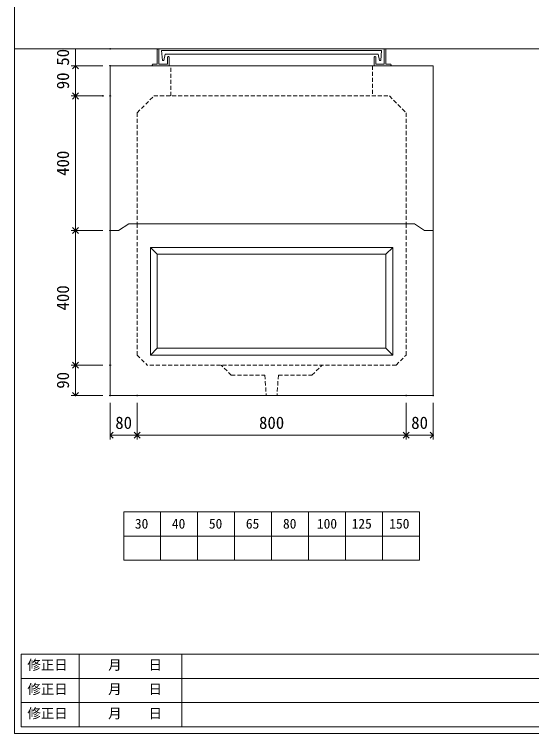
# Model space of a CAD drawing. Units: millimetres, scale not verified. Extents: x -4890 to 18490, y -2328 to 2328.
# Drawn here: x -1230 to 308, y -1947 to 190 of the extents above; entities that cross this region are included whole.
import ezdxf
from ezdxf.enums import TextEntityAlignment as Align

# ---------------------------------------------------------------- set-up
doc = ezdxf.new("R2010")
doc.units = ezdxf.units.MM
doc.header["$LTSCALE"] = 10
doc.header["$PDMODE"] = 32
doc.header["$PDSIZE"] = 2
doc.linetypes.add('DASHED1', pattern=[1.8, 1.2, -0.6])
doc.layers.add('0-1_Defpoints', color=7, linetype='Continuous')
for name, color, linetype, lineweight in [('0-2_waku', 7, 'Continuous', 18), ('0-3_gaikei', 7, 'Continuous', 18), ('0-4_kakure', 7, 'DASHED1', 5), ('0-5_sunpou', 7, 'Continuous', 5), ('0-9_uchigawa', 6, 'Continuous', 18), ('0-B_futa', 3, 'Continuous', 18), ('0-C_GL', 4, 'Continuous', 18), ('0-E_文字１', 7, 'Continuous', 18)]:
    doc.layers.add(name, color=color, linetype=linetype, lineweight=lineweight)
doc.styles.add('ＭＳ ゴシック', font='')
doc.styles.get('ＭＳ ゴシック').set_extended_font_data('MS Gothic')

# ---------------------------------------------------------------- blocks, each defined once
blk = doc.blocks.new('_Open90')
at = {"layer": '0-5_sunpou'}
blk.add_line((0, 0), (-1, 0), dxfattribs=at)
blk.add_lwpolyline([(-0.5, 0.5), (0, 0), (-0.5, -0.5)], dxfattribs=at)
blk = doc.blocks.new('D76')
at = {"layer": '0-1_Defpoints'}
for p in [(502.32, 2214.36), (398.83, 2124.36), (502.32, 2124.36)]:
    blk.add_point(p, dxfattribs=at)
at = {"layer": '0-5_sunpou'}
for p, q in [((480.32, 2214.36), (385.83, 2214.36)), ((398.83, 2196.36), (398.83, 2142.36)), ((480.32, 2124.36), (385.83, 2124.36))]:
    blk.add_line(p, q, dxfattribs=at)
at = {"layer": '0-5_sunpou', "xscale": 18, "yscale": 18}
for p, rotation in [((398.83, 2214.36), 90), ((398.83, 2124.36), 270)]:
    blk.add_blockref('_Open90', p, dxfattribs=dict(at, rotation=rotation))
at = {"layer": '0-5_sunpou', "style": 'ＭＳ ゴシック'}
blk.add_text('90', height=36.66, rotation=90, dxfattribs=at).set_placement((390.83, 2144.36), align=Align.BOTTOM_LEFT)
blk = doc.blocks.new('D77')
at = {"layer": '0-1_Defpoints'}
for p in [(502.32, 1724.36), (398.83, 1324.36), (502.32, 1324.36)]:
    blk.add_point(p, dxfattribs=at)
at = {"layer": '0-5_sunpou'}
for p, q in [((480.32, 1724.36), (385.83, 1724.36)), ((398.83, 1706.36), (398.83, 1342.36)), ((480.32, 1324.36), (385.83, 1324.36))]:
    blk.add_line(p, q, dxfattribs=at)
at = {"layer": '0-5_sunpou', "xscale": 18, "yscale": 18}
for p, rotation in [((398.83, 1724.36), 90), ((398.83, 1324.36), 270)]:
    blk.add_blockref('_Open90', p, dxfattribs=dict(at, rotation=rotation))
at = {"layer": '0-5_sunpou', "style": 'ＭＳ ゴシック'}
blk.add_text('400', height=36.66, rotation=90, dxfattribs=at).set_placement((390.83, 1486.86), align=Align.BOTTOM_LEFT)
blk = doc.blocks.new('D78')
at = {"layer": '0-1_Defpoints'}
for p in [(502.32, 1324.36), (398.83, 1234.36), (502.32, 1234.36)]:
    blk.add_point(p, dxfattribs=at)
at = {"layer": '0-5_sunpou'}
for p, q in [((480.32, 1324.36), (385.83, 1324.36)), ((398.83, 1306.36), (398.83, 1252.36)), ((480.32, 1234.36), (385.83, 1234.36))]:
    blk.add_line(p, q, dxfattribs=at)
at = {"layer": '0-5_sunpou', "xscale": 18, "yscale": 18}
for p, rotation in [((398.83, 1324.36), 90), ((398.83, 1234.36), 270)]:
    blk.add_blockref('_Open90', p, dxfattribs=dict(at, rotation=rotation))
at = {"layer": '0-5_sunpou', "style": 'ＭＳ ゴシック'}
blk.add_text('90', height=36.66, rotation=90, dxfattribs=at).set_placement((390.83, 1254.36), align=Align.BOTTOM_LEFT)
blk = doc.blocks.new('D79')
at = {"layer": '0-1_Defpoints'}
for p in [(502.32, 1234.36), (582.32, 1234.36), (582.32, 1115.97)]:
    blk.add_point(p, dxfattribs=at)
at = {"layer": '0-5_sunpou'}
for p, q in [((502.32, 1212.36), (502.32, 1102.97)), ((582.32, 1212.36), (582.32, 1102.97)), ((520.32, 1115.97), (564.32, 1115.97))]:
    blk.add_line(p, q, dxfattribs=at)
at = {"layer": '0-5_sunpou', "xscale": 18, "yscale": 18, "rotation": 180}
blk.add_blockref('_Open90', (502.32, 1115.97), dxfattribs=at)
at = {"layer": '0-5_sunpou', "xscale": 18, "yscale": 18}
blk.add_blockref('_Open90', (582.32, 1115.97), dxfattribs=at)
at = {"layer": '0-5_sunpou', "style": 'ＭＳ ゴシック'}
blk.add_text('80', height=36.66, dxfattribs=at).set_placement((517.32, 1123.97), align=Align.BOTTOM_LEFT)
blk = doc.blocks.new('D80')
at = {"layer": '0-1_Defpoints'}
for p in [(582.32, 1234.36), (1382.32, 1234.36), (1382.32, 1115.97)]:
    blk.add_point(p, dxfattribs=at)
at = {"layer": '0-5_sunpou'}
for p, q in [((582.32, 1212.36), (582.32, 1102.97)), ((1382.32, 1212.36), (1382.32, 1102.97)), ((600.32, 1115.97), (1364.32, 1115.97))]:
    blk.add_line(p, q, dxfattribs=at)
at = {"layer": '0-5_sunpou', "xscale": 18, "yscale": 18, "rotation": 180}
blk.add_blockref('_Open90', (582.32, 1115.97), dxfattribs=at)
at = {"layer": '0-5_sunpou', "xscale": 18, "yscale": 18}
blk.add_blockref('_Open90', (1382.32, 1115.97), dxfattribs=at)
at = {"layer": '0-5_sunpou', "style": 'ＭＳ ゴシック'}
blk.add_text('800', height=36.66, dxfattribs=at).set_placement((944.82, 1123.97), align=Align.BOTTOM_LEFT)
blk = doc.blocks.new('D81')
at = {"layer": '0-1_Defpoints'}
for p in [(1382.32, 1234.36), (1462.32, 1234.36), (1462.32, 1115.97)]:
    blk.add_point(p, dxfattribs=at)
at = {"layer": '0-5_sunpou'}
for p, q in [((1382.32, 1212.36), (1382.32, 1102.97)), ((1462.32, 1212.36), (1462.32, 1102.97)), ((1400.32, 1115.97), (1444.32, 1115.97))]:
    blk.add_line(p, q, dxfattribs=at)
at = {"layer": '0-5_sunpou', "xscale": 18, "yscale": 18, "rotation": 180}
blk.add_blockref('_Open90', (1382.32, 1115.97), dxfattribs=at)
at = {"layer": '0-5_sunpou', "xscale": 18, "yscale": 18}
blk.add_blockref('_Open90', (1462.32, 1115.97), dxfattribs=at)
at = {"layer": '0-5_sunpou', "style": 'ＭＳ ゴシック'}
blk.add_text('80', height=36.66, dxfattribs=at).set_placement((1397.32, 1123.97), align=Align.BOTTOM_LEFT)
blk = doc.blocks.new('D82')
at = {"layer": '0-1_Defpoints'}
for p in [(480.32, 2124.36), (398.83, 1724.36), (502.32, 1724.36)]:
    blk.add_point(p, dxfattribs=at)
at = {"layer": '0-5_sunpou'}
for p, q in [((458.32, 2124.36), (385.83, 2124.36)), ((398.83, 2106.36), (398.83, 1742.36)), ((480.32, 1724.36), (385.83, 1724.36))]:
    blk.add_line(p, q, dxfattribs=at)
at = {"layer": '0-5_sunpou', "xscale": 18, "yscale": 18}
for p, rotation in [((398.83, 2124.36), 90), ((398.83, 1724.36), 270)]:
    blk.add_blockref('_Open90', p, dxfattribs=dict(at, rotation=rotation))
at = {"layer": '0-5_sunpou', "style": 'ＭＳ ゴシック'}
blk.add_text('400', height=36.66, rotation=90, dxfattribs=at).set_placement((390.83, 1886.86), align=Align.BOTTOM_LEFT)
blk = doc.blocks.new('D104')
at = {"layer": '0-1_Defpoints'}
for p in [(502.32, 2264.36), (398.83, 2214.36), (502.32, 2214.36)]:
    blk.add_point(p, dxfattribs=at)
at = {"layer": '0-5_sunpou'}
for p, q in [((480.32, 2264.36), (385.83, 2264.36)), ((398.83, 2264.36), (398.83, 2214.36)), ((480.32, 2214.36), (385.83, 2214.36))]:
    blk.add_line(p, q, dxfattribs=at)
at = {"layer": '0-5_sunpou', "style": 'ＭＳ ゴシック'}
blk.add_text('50', height=36.66, rotation=90, dxfattribs=at).set_placement((390.83, 2214.36), align=Align.BOTTOM_LEFT)

msp = doc.modelspace()

# ---------------------------------------------------------------- linework, layer by layer
at = {"layer": '0-2_waku'}
for p, q in [((-1230.06, 2327.82), (-1230.06, -1947.18)), ((-905.06, -1288.18), (-25.06, -1288.18)), ((-905.06, -1288.18), (-905.06, -1432.18)), ((-905.06, -1288.18), (-905.06, -1432.18)), ((-905.06, -1288.18), (-905.06, -1432.18)), ((-905.06, -1288.18), (-905.06, -1432.18)), ((-795.06, -1288.18), (-795.06, -1432.18)), ((-685.06, -1288.18), (-685.06, -1432.18)), ((-685.06, -1288.18), (-685.06, -1432.18)), ((-575.06, -1288.18), (-575.06, -1432.18)), ((-465.06, -1288.18), (-465.06, -1432.18)), ((-355.06, -1288.18), (-355.06, -1432.18)), ((-245.06, -1288.18), (-245.06, -1432.18)), ((-135.06, -1288.18), (-135.06, -1432.18)), ((-25.06, -1288.18), (-25.06, -1432.18)), ((-905.06, -1360.18), (-25.06, -1360.18)), ((-905.06, -1432.18), (-25.06, -1432.18)), ((-1210.06, -1711.18), (-1210.06, -1927.18)), ((-1210.06, -1711.18), (817.94, -1711.18)), ((-1037.56, -1711.18), (-1037.56, -1927.18)), ((-732.56, -1711.18), (-732.56, -1927.18)), ((-732.56, -1711.18), (-732.56, -1927.18)), ((-1210.06, -1783.18), (817.94, -1783.18)), ((-1210.06, -1855.18), (529.94, -1855.18)), ((-1210.06, -1927.18), (817.94, -1927.18)), ((-1230.06, -1947.18), (4889.94, -1947.18)), ((-1230.06, -1947.18), (4889.94, -1947.18))]:
    msp.add_line(p, q, dxfattribs=at)
at = {"layer": '0-3_gaikei'}
for p, q in [((-945.06, 37.82), (14.94, 37.82)), ((-900.06, 37.82), (-790.06, 37.82)), ((-865.06, 37.82), (-65.06, 37.82)), ((-30.06, 37.82), (-140.06, 37.82)), ((-920.06, -452.18), (-890.06, -432.18)), ((-920.06, -452.18), (-890.06, -432.18)), ((-920.06, -452.18), (-890.06, -432.18)), ((-920.06, -452.18), (-890.06, -432.18)), ((-920.06, -452.18), (-890.06, -432.18)), ((-920.06, -452.18), (-890.06, -432.18)), ((-890.06, -432.18), (-40.06, -432.18)), ((-40.06, -432.18), (-10.06, -452.18)), ((-40.06, -432.18), (-10.06, -452.18)), ((-40.06, -432.18), (-10.06, -452.18)), ((-40.06, -432.18), (-10.06, -452.18)), ((-40.06, -432.18), (-10.06, -452.18)), ((-40.06, -432.18), (-10.06, -452.18)), ((-920.06, -452.18), (-945.06, -452.18)), ((-920.06, -452.18), (-945.06, -452.18)), ((-920.06, -452.18), (-945.06, -452.18)), ((-920.06, -452.18), (-945.06, -452.18)), ((-920.06, -452.18), (-945.06, -452.18)), ((-920.06, -452.18), (-945.06, -452.18)), ((-945.06, -452.18), (-945.06, -942.18)), ((-10.06, -452.18), (14.94, -452.18)), ((-10.06, -452.18), (14.94, -452.18)), ((-10.06, -452.18), (14.94, -452.18)), ((-10.06, -452.18), (14.94, -452.18)), ((-10.06, -452.18), (14.94, -452.18)), ((14.94, -942.18), (-945.06, -942.18)), ((14.94, -942.18), (-945.06, -942.18)), ((-945.06, -942.18), (-865.06, -942.18))]:
    msp.add_line(p, q, dxfattribs=at)
for points in [[(-945.06, 37.82), (-945.06, -452.18), (-945.06, -942.18)], [(14.94, 37.82), (14.94, -452.18), (14.94, -942.18)], [(-10.06, -452.18), (14.94, -452.18), (14.94, -942.18)]]:
    msp.add_lwpolyline(points, dxfattribs=at)
at = {"layer": '0-4_kakure'}
for p, q in [((-765.06, -52.18), (-765.06, 37.82)), ((-165.06, 37.82), (-165.06, -52.18)), ((-865.06, -102.18), (-815.06, -52.18)), ((-815.06, -52.18), (-115.06, -52.18)), ((-815.06, -52.18), (-115.06, -52.18)), ((-115.06, -52.18), (-65.06, -102.18)), ((-865.06, -102.18), (-865.06, -432.18)), ((-65.06, -102.18), (-65.06, -432.18)), ((-865.06, -432.18), (-865.06, -822.18)), ((-865.06, -432.18), (-865.06, -822.18)), ((-65.06, -432.18), (-65.06, -822.18)), ((-65.06, -432.18), (-65.06, -822.18)), ((-865.06, -822.18), (-835.06, -852.18)), ((-865.06, -822.18), (-835.06, -852.18)), ((-95.06, -852.18), (-65.06, -822.18)), ((-95.06, -852.18), (-65.06, -822.18)), ((-95.06, -852.18), (-65.06, -822.18)), ((-95.06, -852.18), (-835.06, -852.18)), ((-95.06, -852.18), (-835.06, -852.18)), ((-95.06, -852.18), (-835.06, -852.18)), ((-585.06, -882.18), (-615.06, -852.18)), ((-585.06, -882.18), (-615.06, -852.18)), ((-585.06, -882.18), (-615.06, -852.18)), ((-585.06, -882.18), (-615.06, -852.18)), ((-585.06, -882.18), (-615.06, -852.18)), ((-345.06, -882.18), (-315.06, -852.18)), ((-345.06, -882.18), (-315.06, -852.18)), ((-345.06, -882.18), (-315.06, -852.18)), ((-345.06, -882.18), (-315.06, -852.18)), ((-345.06, -882.18), (-315.06, -852.18)), ((-585.06, -882.18), (-485.06, -882.18)), ((-585.06, -882.18), (-485.06, -882.18)), ((-585.06, -882.18), (-485.06, -882.18)), ((-585.06, -882.18), (-485.06, -882.18)), ((-585.06, -882.18), (-485.06, -882.18)), ((-485.06, -882.18), (-481.06, -942.18)), ((-485.06, -882.18), (-481.06, -942.18)), ((-445.06, -882.18), (-449.06, -942.18)), ((-445.06, -882.18), (-449.06, -942.18)), ((-445.06, -882.18), (-345.06, -882.18)), ((-445.06, -882.18), (-345.06, -882.18)), ((-445.06, -882.18), (-345.06, -882.18)), ((-445.06, -882.18), (-345.06, -882.18)), ((-445.06, -882.18), (-345.06, -882.18))]:
    msp.add_line(p, q, dxfattribs=at)
msp.add_lwpolyline([(-865.06, -432.18), (-865.06, -822.18), (-835.06, -852.18)], dxfattribs=at)
at = {"layer": '0-9_uchigawa'}
for p, q in [((-825.06, -502.18), (-805.06, -522.18)), ((-825.06, -502.18), (-825.06, -802.18)), ((-825.06, -502.18), (-105.06, -502.18)), ((-825.06, -502.18), (-825.06, -822.1)), ((-825.06, -502.18), (-805.06, -522.18)), ((-105.06, -502.18), (-125.06, -522.18)), ((-105.06, -502.18), (-105.06, -822.1)), ((-805.06, -522.18), (-805.06, -782.18)), ((-805.06, -522.18), (-805.06, -782.18)), ((-805.06, -522.18), (-805.06, -782.18)), ((-805.06, -522.18), (-805.06, -782.18)), ((-805.06, -522.18), (-805.06, -802.1)), ((-125.06, -802.1), (-125.06, -522.18)), ((-825.06, -822.1), (-805.06, -802.1)), ((-805.06, -802.1), (-125.06, -802.1)), ((-105.06, -822.1), (-125.06, -802.1)), ((-825.06, -822.1), (-105.06, -822.1)), ((-805.06, -822.1), (-105.06, -822.1))]:
    msp.add_line(p, q, dxfattribs=at)
for points in [[(-825.06, -502.18), (-805.06, -522.18), (-805.06, -782.18)], [(-825.06, -502.18), (-805.06, -522.18), (-125.06, -522.18)]]:
    msp.add_lwpolyline(points, dxfattribs=at)
at = {"layer": '0-B_futa'}
for p, q in [((-805.06, 85.82), (-805.06, 42.82)), ((-803.06, 87.82), (-800.06, 87.82)), ((-800.06, 87.82), (-800.06, 42.82)), ((-130.06, 87.82), (-130.06, 42.82)), ((-130.06, 87.82), (-127.06, 87.82)), ((-125.06, 85.82), (-125.06, 42.82)), ((-792.25, 83.32), (-137.92, 83.32)), ((-792.25, 83.32), (-789.76, 53.32)), ((-781.73, 72.32), (-786.05, 53.32)), ((-781.73, 72.32), (-148.39, 72.32)), ((-773.06, 64.82), (-772.06, 64.82)), ((-157.06, 64.82), (-158.06, 64.82)), ((-148.39, 72.32), (-144.07, 53.32)), ((-137.92, 83.32), (-140.17, 53.32)), ((-818.06, 42.82), (-805.06, 42.82)), ((-800.06, 42.82), (-775.06, 42.82)), ((-789.76, 53.32), (-786.05, 53.32)), ((-775.06, 62.82), (-775.06, 42.82)), ((-770.06, 62.82), (-770.06, 37.82)), ((-160.06, 62.82), (-160.06, 37.82)), ((-155.06, 62.82), (-155.06, 42.82)), ((-130.06, 42.82), (-155.06, 42.82)), ((-140.17, 53.32), (-144.07, 53.32)), ((-112.06, 42.82), (-125.06, 42.82)), ((-820.06, 40.82), (-820.06, 39.82)), ((-770.06, 37.82), (-818.06, 37.82)), ((-160.06, 37.82), (-112.06, 37.82)), ((-110.06, 40.82), (-110.06, 39.82))]:
    msp.add_line(p, q, dxfattribs=at)
for centre, start, end in [((-803.06, 85.82), 90, 180), ((-127.06, 85.82), 0, 90), ((-773.06, 62.82), 90, 180), ((-772.06, 62.82), 0, 90), ((-158.06, 62.82), 90, 180), ((-157.06, 62.82), 0, 90), ((-818.06, 40.82), 90, 180), ((-112.06, 40.82), 0, 90), ((-818.06, 39.82), 180, 270), ((-112.06, 39.82), 270, 0)]:
    msp.add_arc(centre, 2, start, end, dxfattribs=at)
at = {"layer": '0-C_GL'}
msp.add_line((-1230.06, 87.82), (4889.94, 87.82), dxfattribs=at)

# ---------------------------------------------------------------- block references
at = {"layer": '0-5_sunpou'}
for name in ['D104', 'D76', 'D82', 'D77', 'D78', 'D79', 'D80', 'D81']:
    msp.add_blockref(name, (-1447.37, -2176.54), dxfattribs=at)

# ---------------------------------------------------------------- texts
at = {"layer": '0-E_文字１', "style": 'ＭＳ ゴシック'}
for s, p in [('30', (-871.69, -1346.81)), ('40', (-761.69, -1346.81)), ('50', (-651.69, -1346.81)), ('65', (-541.69, -1346.81)), ('80', (-431.28, -1346.81)), ('100', (-330.4, -1346.81)), ('125', (-227.02, -1346.81)), ('150', (-115.25, -1346.81)), ('修正日', (-1191.41, -1766.47)), ('\u3000\u3000月\u3000\u3000日', (-1031.26, -1766.47)), ('修正日', (-1191.41, -1838.47)), ('\u3000\u3000月\u3000\u3000日', (-1031.26, -1838.47)), ('修正日', (-1191.41, -1910.47)), ('\u3000\u3000月\u3000\u3000日', (-1031.26, -1910.47))]:
    msp.add_text(s, height=29.33, dxfattribs=at).set_placement(p, align=Align.BOTTOM_LEFT)

doc.saveas('drawing.dxf')
